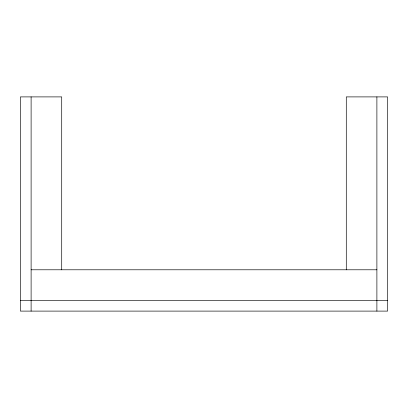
<?xml version="1.0" encoding="UTF-8"?>
<svg xmlns="http://www.w3.org/2000/svg" width="408" height="408" viewBox="0 0 408 408"><rect width="100%" height="100%" fill="white"/><g stroke="black" fill="none" stroke-linecap="round" stroke-linejoin="round"><path stroke-width="0.61" d="M31.11 269.79L376.89 269.79M20.4 300.39L387.6 300.39M376.89 96.9L376.89 311.1M346.29 269.79L346.29 96.9L387.6 96.9L387.6 311.1L20.4 311.1L20.4 96.9L61.71 96.9L61.71 269.79M31.11 96.9L31.11 311.1"/></g></svg>
